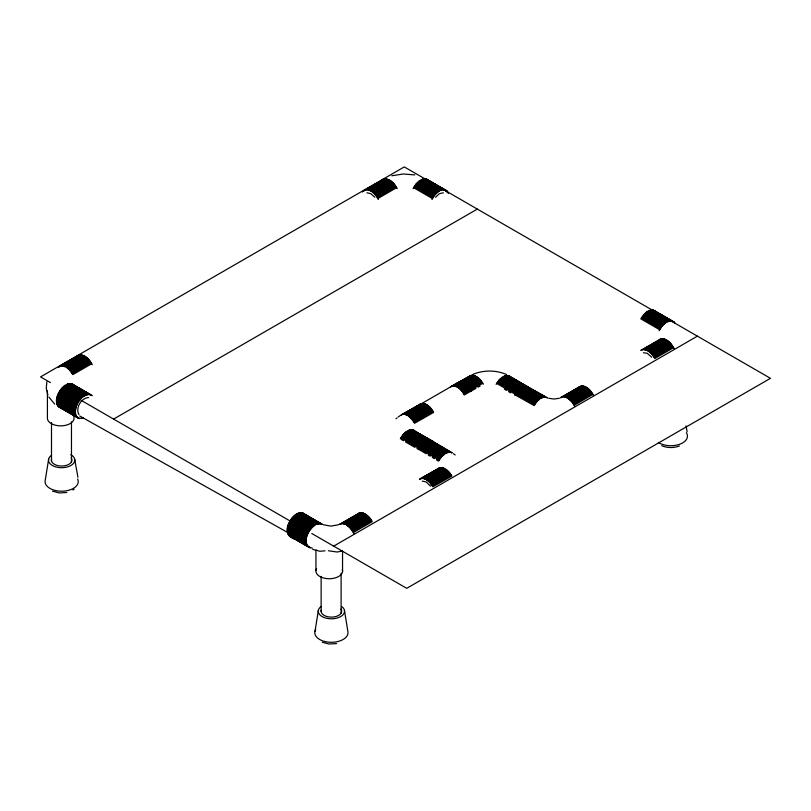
<?xml version="1.0" encoding="UTF-8"?>
<svg xmlns="http://www.w3.org/2000/svg" width="811" height="811" viewBox="0 0 811 811"><rect width="100%" height="100%" fill="white"/><g stroke="black" fill="none" stroke-linecap="round" stroke-linejoin="round"><path stroke-width="1.22" d="M61.058 407.852C51.326 403.543 58.889 388.753 65.843 384.88L84.699 395.758L88.531 394.46L92.221 395.677M83.614 418.06C69.624 421.142 76.062 398.809 84.699 395.758M295.995 539.406C287.53 537.825 285.016 529.715 289.111 522.679C291.575 517.702 296.785 511.204 303.05 513.191L322.454 524.403L302.452 512.947M288.939 535.564L309.995 547.749C301.317 542.468 308.616 528.924 315.438 524.899L296.593 514.012M315.023 631.191L318.429 610.014M48.67 458.925L45.264 480.102A16.605 9.59 0 0 0 62.64 491.182A16.605 9.59 0 0 0 77.613 478.987M46.825 381.768L46.268 388.428L47.879 394.977M413.083 188.659L416.063 183.996L419.814 180.549L438.67 191.426C441.62 188.902 447.277 188.953 448.382 193.363M431.939 199.536L434.909 194.883L438.67 191.426M659.15 330.716L662.121 326.063L665.882 322.606L647.026 311.728L646.245 312.286L640.802 318.845L659.657 329.732M400.32 438.893L403.27 434.432L406.96 431.188L425.643 442.036L429.435 440.555L433.186 441.458L412.13 429.678L407.72 430.732L426.414 441.589M425.643 442.036L421.963 445.29L419.013 449.75L416.935 448.544M496.109 384.333L499.15 379.943L502.871 376.821L521.564 387.759L525.325 386.431L528.468 387.141L507.99 375.534L503.641 376.395L522.335 387.334M514.803 395.261L517.844 390.882L521.564 387.759M432.364 441.316L452.203 452.923L433.51 441.833C427.711 439.268 422.349 445.411 419.845 450.014L426.069 453.714M426.606 442.492L445.3 453.592L441.579 456.725L438.538 461.104L436.46 459.878M515.664 393.964L515.127 394.906L534.145 405.581L536.517 402.023L540.136 398.698L521.128 388.023L515.664 393.964L534.672 404.638M76.376 357.215L77.217 356.161M362.497 192.025L362.892 191.457M381.352 181.137L382.184 180.083M435.527 197.266L439.44 193.657L443.353 192.795M422.399 447.5L422.916 446.861M396.021 418.811L397.035 417.888M84.699 356.13L65.843 367.018L61.312 365.771L58.362 367.038L79.488 354.975C85.408 354.468 89.798 359.983 92.221 364.727M363.835 190.555L363.338 190.97L384.465 178.907L389.665 180.062L370.82 190.94L366.988 189.693L363.835 190.555L384.465 178.907M400.664 415.374L420.706 403.868C426.444 402.175 431.178 407.933 433.611 412.424L414.603 423.251L411.603 418.841L407.943 415.688L426.951 404.851M419.672 404.547L420.706 403.868M398.15 417.006L399.884 415.769M450.379 386.969L470.431 375.635L473.006 375.26L475.945 376.203L456.938 386.877L453.998 385.935L450.875 386.604M419.419 479.271L439.511 467.917L442.117 467.683L445.087 468.748L426.069 479.504L423.109 478.429L419.936 478.926M438.427 468.515L438.944 468.17M341.877 551.135L337.123 552.017L328.394 550.76M579.247 386.898C585.197 383.755 590.996 390.466 593.419 395.312M647.026 311.728L650.158 310.238L653.656 310.258L673.647 321.734L674.985 323.204M521.128 388.023L524.849 386.452L528.579 387.252M77.714 355.745L79.488 354.975M382.691 179.667L383.826 179.079M358.209 513.525C364.078 510.656 369.664 517.012 372.208 521.686L353.363 532.574L353.86 533.567M659.657 339.485L662.121 338.674L665.882 339.556L647.026 350.443L643.275 349.561L640.802 350.372L660.803 338.917M579.774 386.553L560.553 397.826L580.97 386.107M561.658 397.228L581.619 386.006M562.925 396.944L582.298 385.985M563.604 396.924L583.018 386.046M564.324 396.984L583.748 386.188M565.054 397.126L565.804 397.349L584.498 386.421M565.804 397.349L566.565 397.664L585.258 386.725M586.029 387.111L567.335 398.039L566.565 397.664M586.799 387.567L568.105 398.505L571.785 401.78L574.725 406.25M568.876 399.032L587.559 388.094M569.626 399.63L588.32 388.692M570.366 400.289L589.06 389.351M571.086 401.009L589.779 390.071M571.785 401.78L590.479 390.841M572.454 402.601L591.148 391.662M573.083 403.462L591.777 392.524M573.671 404.365L592.365 393.426M574.218 405.297L592.912 394.359M58.858 366.623L78.86 355.147M58.96 366.927L61.058 365.72M64.201 363.906L69.432 360.885M71.53 359.678L73.629 358.462M363.936 190.859L367.079 189.044M369.177 187.828L371.266 186.621M61.312 365.771L80.167 354.894M366.288 189.703L385.134 178.815M62.021 365.771L80.867 354.883M366.988 189.693L385.843 178.815M62.751 365.852L81.597 354.975M367.728 189.774L386.573 178.896M63.501 366.025L82.357 355.137M368.478 189.946L387.334 179.059M64.272 366.268L83.127 355.39M369.248 190.2L388.104 179.312M65.052 366.602L83.908 355.725M370.029 190.534L388.885 179.647M85.479 356.627L66.634 367.505L69.675 370.151L72.858 374.621L91.714 363.744M370.82 190.94L371.61 191.426L390.456 180.549L394.217 183.996L397.187 188.659M67.414 368.072L86.27 357.185M371.61 191.426L372.391 191.994L391.237 181.106M68.185 368.701L87.041 357.813M372.391 191.994L373.161 192.623L392.017 181.735M68.945 369.39L87.791 358.513M373.161 192.623L373.922 193.322L392.767 182.434M69.675 370.151L88.531 359.263M373.922 193.322L374.652 194.072L393.507 183.185M70.385 370.962L89.24 360.074M374.652 194.072L375.361 194.883L394.217 183.996M71.064 371.813L89.92 360.936M375.361 194.883L376.04 195.745L394.886 184.857M71.703 372.715L90.558 361.838M376.04 195.745L376.679 196.647L395.535 185.76M72.301 373.658L91.156 362.77M376.679 196.647L377.277 197.58L396.133 186.692M378.342 199.536L377.835 198.553L396.691 187.665M113.601 419.084L477.324 209.086M410.771 409.869L457.901 382.66M359.364 512.947L339.363 524.403L342.546 523.602L345.587 524.474L364.443 513.596M341.157 523.673L360.003 512.785M642.596 349.632L661.452 338.755M341.836 523.592L360.682 512.714M643.275 349.561L662.121 338.674M342.546 523.602L361.392 512.724M643.985 349.571L662.83 338.684M343.276 523.693L362.132 512.816M644.715 349.663L663.57 338.775M344.036 523.876L362.882 512.988M645.475 349.835L664.321 338.957M344.807 524.139L363.652 513.251M646.245 350.099L665.101 339.221M365.224 514.012L346.378 524.899L350.2 528.073L353.363 532.574M647.026 350.443L647.817 350.869L666.672 339.981L670.494 343.154L674.154 348.649M347.169 525.396L366.014 514.519M647.817 350.869L648.607 351.366L667.453 340.478M347.949 525.964L366.795 515.086M648.607 351.366L649.388 351.933L668.234 341.046M348.72 526.603L367.565 515.725M649.388 351.933L650.158 352.572L669.004 341.684M349.47 527.312L368.326 516.425M650.158 352.572L650.909 353.272L669.764 342.394M350.2 528.073L369.056 517.185M650.909 353.272L651.638 354.042L670.494 343.154M350.91 528.894L369.755 518.006M651.638 354.042L652.348 354.853L671.204 343.965M351.579 529.755L370.434 518.868M652.348 354.853L653.017 355.715L671.873 344.837M352.217 530.658L371.063 519.78M653.017 355.715L653.656 356.627L672.512 345.739M352.815 531.6L371.661 520.713M653.656 356.627L654.254 357.57L673.1 346.682M673.647 347.655L654.801 358.533L654.254 357.57M333.676 546.138L697.399 336.149M72.919 489.945L74.146 489.246M401.161 414.999L421.294 403.655M402.286 414.482L421.913 403.523M402.905 414.35L422.572 403.462M403.564 414.299L423.261 403.493M404.253 414.33L423.971 403.604M404.963 414.441L405.693 414.634L424.7 403.797M405.693 414.634L406.433 414.908L425.44 404.071M426.191 404.425L407.183 415.252L406.433 414.908M408.703 416.185L427.711 405.358M409.454 416.753L428.461 405.926M410.184 417.391L429.191 406.564M410.903 418.091L429.911 407.254M411.603 418.841L430.611 408.014M412.282 419.642L431.29 408.815M412.921 420.493L431.928 409.667M413.519 421.385L432.527 410.548M414.086 422.308L433.094 411.471M420.503 478.662L439.511 467.917M421.102 478.48L440.109 467.734M421.74 478.389L440.748 467.633M422.409 478.368L441.417 467.612M423.109 478.429L442.117 467.683M423.829 478.581L442.836 467.825M424.569 478.814L443.576 468.059M425.319 479.119L444.327 468.363M426.829 479.97L445.837 469.214L449.466 472.509L451.869 476.047L432.861 486.793L429.769 482.484L426.069 479.504M427.59 480.497L446.597 469.741M428.33 481.095L447.337 470.35M429.06 481.764L448.067 471.009M429.769 482.484L448.777 471.728M430.459 483.265L449.466 472.509M431.107 484.086L450.115 473.34M431.736 484.958L450.744 474.202M432.314 485.86L451.321 475.104M452.021 386.087L471.029 375.412M452.639 385.955L471.647 375.28M453.308 385.904L472.316 375.229M453.998 385.935L473.006 375.26M454.707 386.046L473.715 375.381M455.437 386.249L474.445 375.574M456.187 386.523L475.195 375.848M456.938 386.877L457.698 387.313L476.706 376.639L480.355 379.812L483.326 384.242M457.698 387.313L458.448 387.81L477.456 377.145M458.448 387.81L459.198 388.388L478.206 377.713M459.198 388.388L459.938 389.027L478.946 378.352M459.938 389.027L460.648 389.726L479.656 379.051M460.648 389.726L461.347 390.486L480.355 379.812M461.347 390.486L462.017 391.287L481.024 380.623M462.017 391.287L462.645 392.149L481.653 381.474M462.645 392.149L463.243 393.041L482.251 382.366M463.243 393.041L463.801 393.964L482.809 383.289M475.935 388.388L464.318 394.916L463.801 393.964M478.044 387.202L480.153 386.016M469.893 375.929L470.431 375.635M446.435 190.555L426.444 179.079L423.697 178.896L420.605 180.062L439.45 190.94M673.647 321.734L670.494 320.872L666.672 322.119L647.817 311.242M527.485 386.654L547.587 397.917L544.556 397.055L540.886 398.231L521.878 387.557M451.646 452.629L449.061 452.244L446.07 453.167L427.377 442.066M91.714 395.271L72.301 384.059L69.675 383.583L66.634 384.455L85.479 395.342M321.308 523.835L316.229 524.474L297.384 513.596M338.663 524.717L330.908 526.126L323.153 524.717M473.158 374.297C483.701 369.917 496.068 369.988 506.551 374.53M559.448 398.221L554.106 399.042L548.723 398.292M679.385 445.979C673.738 448.138 667.271 448.077 661.705 445.695M391.814 175.774L403.229 173.99L414.826 174.902M643.407 352.775L647.208 353.251L651.709 357.215M324.978 550.801L321.359 551.145A15.439 9.499 56.5 0 1 319.24 551.135L316.249 550.152M422.267 481.116L426.12 481.906L430.499 486.134M66.826 492.49L59.355 492.936L52.492 491.162M336.585 643.579L329.114 644.025L322.251 642.261M366.927 192.795L370.83 193.657L374.753 197.266M312.073 547.851L310.654 547.871L298.083 540.613M88.622 397.542C81.191 397.735 75.149 408.176 78.961 414.644M315.682 550.345L312.367 549.067M413.397 429.982L414.492 430.6M509.227 375.909L509.774 376.203M79.742 416.013L288.189 532.776M526.876 386.482L545.884 397.157M526.227 386.391L545.235 397.066M525.548 386.381L544.556 397.055M524.849 386.452L543.857 397.126M524.129 386.614L543.137 397.278M523.389 386.847L542.397 397.522M522.639 387.161L541.647 397.836M520.368 388.56L539.376 399.235M519.628 389.168L538.636 399.843M518.898 389.838L537.906 400.512M518.199 390.567L537.206 401.242M517.509 391.358L536.517 402.023M516.86 392.189L535.868 402.854M516.242 393.061L535.25 403.726M426.444 179.079L446.942 190.97M653.656 310.258L674.154 322.149M425.805 178.907L447.388 191.457M653.017 310.086L674.6 322.636M425.136 178.815L443.982 189.703M652.348 309.995L671.204 320.882M426.15 179.545L404.273 166.914L40.55 376.902L50.394 382.589M428.34 180.802L439.4 187.189M442.542 189.004L652.561 310.258M656.14 312.326L658.228 313.533M658.887 313.908L662.425 315.945M664.351 317.071L770.45 378.321L406.727 588.32L311.799 533.506M424.427 178.815L443.282 189.693M651.638 309.995L670.494 320.872M446.009 191.447L448.108 192.663M423.697 178.896L442.553 189.774M650.909 310.076L669.764 320.963M422.947 179.059L441.792 189.946M650.158 310.238L669.004 321.126M422.176 179.312L441.022 190.2M649.388 310.491L668.234 321.379M421.396 179.647L440.241 190.534M648.607 310.826L667.453 321.714M419.034 181.106L437.879 191.994M646.245 312.286L665.101 323.173M418.263 181.735L437.109 192.623M645.475 312.914L664.321 323.802M417.503 182.434L436.359 193.322M644.715 313.614L663.57 324.501M416.773 183.185L435.619 194.072M643.985 314.374L662.83 325.252M416.063 183.996L434.909 194.883M643.275 315.175L662.121 326.063M415.384 184.857L434.24 195.745M642.596 316.037L661.452 326.924M414.745 185.76L433.591 196.647M641.957 316.939L660.803 327.826M414.147 186.692L432.993 197.58M641.359 317.882L660.205 328.759M413.59 187.665L432.435 198.553M301.814 512.785L320.659 523.673M301.134 512.714L319.99 523.592M300.425 512.724L319.281 523.602M299.695 512.816L318.541 523.693M298.935 512.988L317.79 523.876M298.164 513.251L317.01 524.139M71.703 383.806L90.558 394.693M71.064 383.654L89.92 394.531M70.385 383.573L89.24 394.46M69.675 383.583L88.531 394.46M68.945 383.674L87.791 394.562M295.802 514.519L314.658 525.396M68.185 383.856L87.041 394.734M295.022 515.086L313.877 525.964M67.414 384.11L86.27 394.998M294.251 515.725L313.107 526.603M293.501 516.425L312.347 527.312M65.052 385.377L83.908 396.255M292.761 517.185L311.617 528.073M64.272 385.945L83.127 396.832M292.061 518.006L310.907 528.894M63.501 386.583L82.357 397.471M291.392 518.868L310.238 529.755M62.751 387.283L81.597 398.171M290.754 519.78L309.599 530.658M62.021 388.053L80.867 398.931M290.156 520.713L309.011 531.6M61.312 388.864L80.167 399.752M81.019 400.269L291.017 521.514M289.608 521.686L308.464 532.574M60.643 389.726L79.488 400.614M289.111 522.679L307.957 533.567M60.004 390.638L78.86 401.516M288.665 523.693L307.511 534.571M59.406 391.581L78.261 402.459M288.27 524.707L307.126 535.595M58.858 392.544L77.714 403.432M287.935 525.721L306.791 536.608M58.362 393.538L77.217 404.425M287.672 526.734L306.517 537.622M57.916 394.551L76.761 405.439M287.459 527.738L306.315 538.616M57.52 395.565L76.376 406.453M287.317 528.711L306.163 539.599M57.196 396.589L76.041 407.467M287.236 529.664L306.092 540.552M56.922 397.593L75.768 408.48M287.226 530.587L306.071 541.464M287.276 531.458L306.132 542.346M56.709 398.596L75.565 409.484M287.398 532.29L306.254 543.177M56.567 399.58L75.423 410.457M287.581 533.07L306.436 543.958M287.834 533.79L306.68 544.678M56.486 400.522L75.342 411.41M288.138 534.449L306.994 545.337M295.64 538.839L297.728 540.045M299.827 541.251L301.925 542.468M288.503 535.047L307.359 545.925M56.476 401.445L75.332 412.333M289.415 536.01L309.376 547.547M56.527 402.327L75.382 413.204M56.648 403.158L75.504 414.036M56.831 403.929L75.687 414.816M57.084 404.659L75.93 415.536M57.388 405.318L76.244 416.195M63.846 409.089L65.934 410.305M57.763 405.905L76.761 416.915M58.189 406.423L79.245 418.618M58.666 406.869L78.626 418.405M412.779 429.789L431.472 440.647M412.13 429.678L430.823 440.535M411.451 429.648L430.144 440.505M410.741 429.708L429.435 440.555M410.001 429.84L428.695 440.697M409.251 430.063L427.944 440.91M408.491 430.357L427.184 441.214M406.189 431.705L424.883 442.563M405.429 432.293L424.123 443.151M404.689 432.952L423.383 443.81M403.969 433.662L422.663 444.519M403.27 434.432L421.963 445.29M402.601 435.254L421.294 446.111M401.972 436.115L420.666 446.973M401.374 437.007L420.068 447.865M400.827 437.94L419.52 448.797M401.364 439.501L403.442 440.708M405.51 441.914L414.857 447.337M508.629 375.675L527.322 386.614M507.99 375.534L526.684 386.472M507.321 375.473L526.015 386.411M506.632 375.503L525.325 386.431M505.902 375.605L524.595 386.543M505.162 375.787L523.855 386.725M504.401 376.051L523.095 386.989M502.1 377.318L520.794 388.246M501.34 377.875L520.033 388.814M500.59 378.504L519.283 389.442M499.86 379.193L518.553 390.132M499.15 379.943L517.844 390.882M498.471 380.744L517.154 391.683M497.822 381.586L516.506 392.524M497.204 382.468L515.897 393.406M496.636 383.39L515.33 394.318M504.422 389.189L506.5 390.405M508.568 391.622L510.646 392.838M303.05 513.191L303.608 513.525M72.301 384.059L72.858 384.384M431.736 441.184L450.419 452.274M431.067 441.123L449.76 452.224M430.367 441.154L449.061 452.244M429.648 441.265L448.341 452.356M428.907 441.448L447.591 452.548M428.147 441.721L446.841 452.812M425.836 442.988L444.529 454.089M425.076 443.556L443.769 454.657M424.325 444.185L443.019 455.285M423.595 444.884L442.289 455.975M422.886 445.624L441.579 456.725M422.207 446.425L440.9 457.526M421.558 447.266L440.241 458.367M420.939 448.159L439.633 459.249M420.372 449.071L439.065 460.161M428.147 454.941L430.225 456.177M432.304 457.404L434.382 458.641M654.254 310.512L655.744 311.759M427.042 179.332L428.928 181.137M453.45 453.724L455.174 454.971M54.682 404.071L48.863 397.025M377.277 197.58L377.835 198.553M686.076 425.846L687.14 431.837M344.472 610.43L347.919 631.739A16.605 9.59 0 0 1 329.469 642.231A16.605 9.59 0 0 1 315.712 629.569M74.713 459.34L77.927 477.304M342.546 551.095L342.546 571.522M341.107 573.195L341.107 613.278M321.136 576.378L321.136 611.443M315.945 550.051L315.945 570.549M71.469 421.852L71.469 461.925M51.498 422.521L51.498 461.347M47.413 390.932L47.413 417.665A13.331 7.694 0 0 0 61.606 425.836A13.331 7.694 0 0 0 73.781 416.641M457.374 383.015A12.905 7.451 60 0 1 471.434 391.338M410.244 410.224A12.905 7.451 60 0 1 411.329 409.606M415.425 409.697A12.905 7.451 60 0 1 423.798 417.594M686.37 432.729A16.605 9.59 0 0 1 679.395 444.377A16.605 9.59 0 0 1 658.309 442.421M342.313 569.525A13.331 7.694 0 0 1 328.394 578.719A13.331 7.694 0 0 1 316.614 568.572M342.049 606.76A13.138 7.583 0 0 1 340.012 616.948A13.138 7.583 0 0 1 322.261 616.664A13.138 7.583 0 0 1 321.207 606.425M341.015 609.081A10.279 5.941 0 0 1 332.459 617.1A10.279 5.941 0 0 1 321.247 610.257M70.79 454.677A13.138 7.583 0 0 1 71.348 465.24A13.138 7.583 0 0 1 53.07 465.869A13.138 7.583 0 0 1 51.448 455.336M71.256 457.982A10.279 5.941 0 0 1 62.711 466.011A10.279 5.941 0 0 1 51.498 459.168"/></g></svg>
